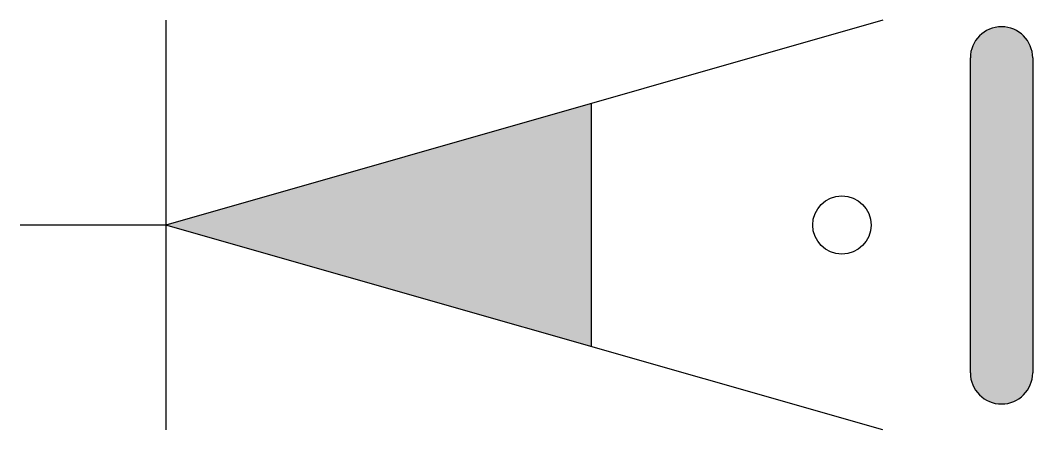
# Model space of a CAD drawing. Extents: x 0 to 10.4, y -2.1 to 2.1.
import ezdxf

# ---------------------------------------------------------------- set-up
doc = ezdxf.new("R2010")
doc.units = 0
doc.layers.get('0').update_dxf_attribs({"lineweight": 25})

msp = doc.modelspace()

# ---------------------------------------------------------------- hatches: boundary and pattern name
h = msp.add_hatch(color=256)
h.dxf.hatch_style = 1
h.paths.add_polyline_path([(9.776, -1.523, 1), (10.419, -1.523), (10.419, 1.721, 1), (9.776, 1.721)])

# ---------------------------------------------------------------- linework, layer by layer
for p, q in [((8.878, 2.11), (1.499, 0)), ((1.499, 2.11), (1.499, -2.11)), ((9.776, 1.721), (9.776, -1.523)), ((10.419, 1.721), (10.419, -1.523)), ((5.878, -1.252), (5.878, 1.252)), ((1.499, 0), (0, 0)), ((8.878, -2.11), (1.499, 0))]:
    msp.add_line(p, q)
msp.add_circle((8.455, 0), 0.3)
for centre, start, end in [((10.098, 1.721), 0, 180), ((10.098, -1.523), 180, 0)]:
    msp.add_arc(centre, 0.321, start, end)
msp.add_solid([(1.499, 0), (5.878, 1.252), (5.878, -1.252)])

doc.saveas('drawing.dxf')
